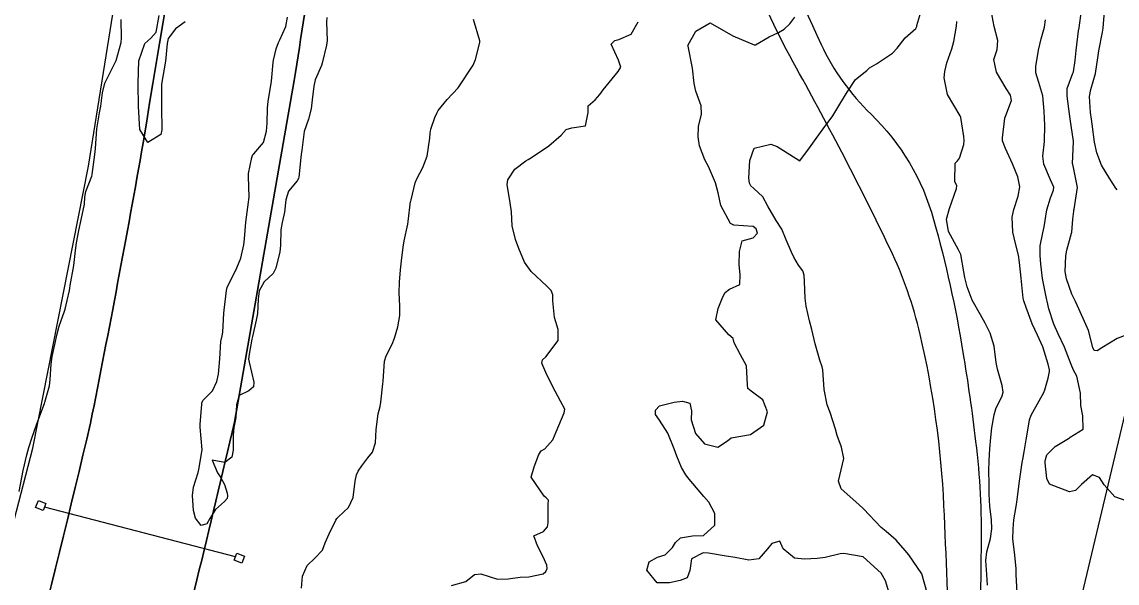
# Model space of a CAD drawing. Header units: metres. Extents: x 318500 to 325275, y 7408834 to 7428799.
# Drawn here: x 321959.7 to 322055.6, y 7417042.1 to 7417091.3 of the extents above; entities that cross this region are included whole.
import ezdxf

# ---------------------------------------------------------------- set-up
doc = ezdxf.new("R2010")
doc.units = ezdxf.units.M
doc.header["$MEASUREMENT"] = 0
for name, color, linetype in [('Curvas de Nivel 1m', 11, 'Continuous'), ('Curvas de Nivel 5m', 15, 'Continuous'), ('Divisas', 45, 'Continuous'), ('Linha Férrea', 20, 'Continuous'), ('Pórticos', 45, 'Continuous'), ('Vias Primárias', 230, 'Continuous'), ('Vias Secundárias', 230, 'Continuous')]:
    doc.layers.add(name, color=color, linetype=linetype)

msp = doc.modelspace()

# ---------------------------------------------------------------- linework, layer by layer
at = {"layer": 'Curvas de Nivel 1m', "flags": 128}
for points, elevation in [([(322038.981, 7417041.269), (322038.503, 7417042.943), (322037.364, 7417044.59), (322037.061, 7417044.965), (322036.278, 7417045.876), (322035.386, 7417046.633), (322034.948, 7417046.994), (322033.414, 7417048.623), (322032.986, 7417049.017), (322031.44, 7417050.382), (322031.225, 7417051.043), (322031.46, 7417052.043), (322031.672, 7417053.037), (322031.485, 7417054.037), (322031.107, 7417055.046), (322030.961, 7417055.596), (322030.474, 7417057.056), (322030.211, 7417057.734), (322029.968, 7417059.064), (322029.829, 7417060.813), (322029.778, 7417061.067), (322029.589, 7417061.655), (322029.157, 7417063.077), (322028.868, 7417064.327), (322028.68, 7417065.084), (322028.367, 7417066.371), (322028.293, 7417067.091), (322028.234, 7417068.539), (322028.199, 7417069.092), (322028.08, 7417069.48), (322027.699, 7417069.98), (322027.287, 7417070.685), (322027.088, 7417071.106), (322026.636, 7417072.201), (322026.26, 7417073.115), (322025.751, 7417073.875), (322025.023, 7417075.131), (322024.595, 7417075.955), (322023.785, 7417076.699), (322023.544, 7417076.911), (322023.43, 7417077.155), (322023.358, 7417077.596), (322023.454, 7417079.155), (322023.831, 7417080.232), (322025.278, 7417080.571), (322025.833, 7417080.375), (322027.82, 7417079.1), (322028.685, 7417080.239), (322029.265, 7417081.079), (322029.858, 7417081.901), (322030.705, 7417083.057), (322031.161, 7417083.77), (322031.9, 7417085.04), (322032.703, 7417086.247), (322033.706, 7417087.022), (322033.823, 7417087.129), (322033.932, 7417087.246), (322034.534, 7417087.609), (322035.946, 7417088.557), (322036.344, 7417088.984), (322037.049, 7417089.889), (322037.976, 7417090.693), (322038.062, 7417090.876), (322038.087, 7417090.959), (322038.517, 7417092.44)], 727), ([(322046.867, 7417041.284), (322046.786, 7417042.836), (322046.783, 7417043.401), (322046.645, 7417044.837), (322046.502, 7417045.96), (322046.511, 7417046.843), (322046.589, 7417047.655), (322046.776, 7417048.84), (322046.862, 7417049.405), (322047.039, 7417050.836), (322047.318, 7417052.682), (322047.337, 7417052.832), (322047.352, 7417052.951), (322047.482, 7417053.629), (322047.657, 7417054.668), (322047.678, 7417054.827), (322047.938, 7417056.41), (322048.088, 7417056.822), (322048.804, 7417058.072), (322049.196, 7417058.805), (322049.297, 7417059.061), (322049.569, 7417060.076), (322049.711, 7417060.666), (322049.709, 7417060.799), (322049.587, 7417061.297), (322049.114, 7417062.807), (322048.647, 7417063.841), (322048.183, 7417064.822), (322047.652, 7417066.272), (322047.465, 7417066.833), (322047.405, 7417067.092), (322047.213, 7417068.837), (322047.072, 7417070.208), (322046.97, 7417070.841), (322046.707, 7417071.863), (322046.493, 7417072.849), (322046.443, 7417074.166), (322046.572, 7417074.848), (322046.962, 7417076.023), (322047.102, 7417076.84), (322046.926, 7417077.72), (322046.464, 7417078.85), (322045.84, 7417080.202), (322045.59, 7417080.863), (322045.586, 7417081.129), (322045.794, 7417082.861), (322045.807, 7417082.925), (322045.874, 7417083.097), (322046.358, 7417084.388), (322046.281, 7417084.854), (322045.909, 7417085.436), (322045.046, 7417086.869), (322044.836, 7417087.976), (322045.125, 7417088.868), (322045.173, 7417089.657), (322044.854, 7417090.871), (322044.59, 7417092.285)], 729), ([(322056.467, 7417063.866), (322055.618, 7417063.543), (322054.273, 7417062.74), (322053.876, 7417062.476), (322053.606, 7417062.486), (322053.493, 7417062.752), (322053.113, 7417064.246), (322052.889, 7417064.761), (322052.278, 7417066.144), (322051.985, 7417066.775), (322051.67, 7417067.434), (322051.185, 7417068.785), (322051.076, 7417069.406), (322051.117, 7417070.786), (322051.217, 7417071.286), (322051.634, 7417072.781), (322051.648, 7417072.874), (322051.758, 7417074.006), (322051.842, 7417074.705), (322051.84, 7417074.779), (322051.858, 7417074.866), (322052.151, 7417076.775), (322051.816, 7417078.537), (322051.732, 7417078.781), (322051.721, 7417078.882), (322051.8, 7417080.781), (322051.795, 7417080.836), (322051.498, 7417082.784), (322051.446, 7417083.215), (322051.253, 7417084.786), (322051.261, 7417085.435), (322051.745, 7417086.782), (322051.792, 7417086.921), (322051.941, 7417087.895), (322052.048, 7417088.779), (322052.249, 7417090.503), (322052.285, 7417090.775), (322052.491, 7417092.284)], 731), ([(322055.624, 7417076.558), (322055.51, 7417076.724), (322054.992, 7417077.542), (322054.264, 7417078.743), (322053.836, 7417079.798), (322053.654, 7417080.753), (322053.442, 7417082.333), (322053.381, 7417082.757), (322053.3, 7417083.337), (322053.217, 7417084.76), (322053.322, 7417085.346), (322053.729, 7417086.753), (322053.944, 7417088.131), (322054.029, 7417088.749), (322054.34, 7417090.379), (322054.388, 7417090.744), (322054.533, 7417092.211)], 732), ([(321959.421, 7417050.139), (321959.786, 7417051.995), (321960.089, 7417053.363), (321960.266, 7417053.988), (321960.561, 7417054.907), (321960.942, 7417055.978), (321961.515, 7417057.478), (321961.646, 7417057.841), (321961.688, 7417057.968), (321962.095, 7417059.411), (321962.158, 7417059.964), (321962.241, 7417061.292), (321962.33, 7417061.962), (321962.541, 7417063.01), (321962.744, 7417063.959), (321962.935, 7417064.632), (321963.402, 7417065.952), (321963.455, 7417066.129), (321963.644, 7417066.868), (321963.844, 7417067.76), (321963.869, 7417067.947), (321963.901, 7417068.185), (321964.21, 7417069.942), (321964.376, 7417071.264), (321964.457, 7417071.939), (321964.642, 7417073.02), (321964.857, 7417073.933), (321965.142, 7417075.318), (321965.195, 7417075.928), (321965.267, 7417076.428), (321965.788, 7417077.771), (321965.825, 7417077.884), (321965.833, 7417077.919), (321966.069, 7417079.664), (321966.09, 7417079.916), (321966.109, 7417080.202), (321966.241, 7417081.914), (321966.455, 7417083.317), (321966.581, 7417083.909), (321966.738, 7417085.056), (321966.943, 7417085.904), (321967.92, 7417087.89), (321968.364, 7417089.465), (321968.4, 7417089.886), (321968.355, 7417091.505)], 723), ([(321973.972, 7417091.286), (321973.113, 7417090.672), (321972.497, 7417089.832), (321972.395, 7417089.382), (321972.242, 7417087.835), (321971.9, 7417085.84), (321971.897, 7417083.84), (321971.899, 7417083.811), (321971.936, 7417081.839), (321971.836, 7417081.422), (321970.696, 7417080.725), (321970.011, 7417081.867), (321969.87, 7417083.87), (321969.849, 7417085.871), (321969.852, 7417085.919), (321969.92, 7417087.87), (321970.428, 7417089.377), (321970.977, 7417089.855), (321971.423, 7417090.383), (321971.704, 7417091.844)], 724), ([(321986.385, 7417091.654), (321986.363, 7417091.265), (321986.404, 7417089.653), (321986.351, 7417089.247), (321985.983, 7417087.659), (321985.918, 7417087.456), (321985.37, 7417086.201), (321985.242, 7417085.667), (321985.089, 7417084.455), (321985.001, 7417083.663), (321984.769, 7417082.753), (321984.412, 7417081.671), (321984.181, 7417080.032), (321984.133, 7417079.675), (321984.096, 7417079.396), (321983.937, 7417077.678), (321983.909, 7417077.558), (321983.785, 7417077.351), (321983.012, 7417076.45), (321982.806, 7417075.694), (321982.68, 7417074.627), (321982.46, 7417073.699), (321982.364, 7417073.068), (321982.321, 7417071.701), (321982.259, 7417071.144), (321981.916, 7417069.706), (321981.675, 7417069.245), (321980.879, 7417068.507), (321980.445, 7417067.722), (321980.368, 7417067.004), (321980.32, 7417065.723), (321980.197, 7417065.149), (321979.865, 7417063.727), (321979.827, 7417063.498), (321979.584, 7417062.179), (321979.521, 7417061.731), (321979.576, 7417061.467), (321979.999, 7417059.726), (321979.961, 7417059.308), (321979.538, 7417058.959), (321978.714, 7417058.561), (321978.459, 7417057.746), (321978.401, 7417056.639), (321978.244, 7417055.749), (321978.163, 7417055.077), (321978.167, 7417053.75), (321978.066, 7417053.146), (321977.454, 7417052.67), (321976.342, 7417052.891), (321976.812, 7417051.769), (321977.071, 7417051.4), (321977.43, 7417050.741), (321977.649, 7417049.984), (321977.679, 7417049.756), (321977.644, 7417049.529), (321977.412, 7417049.26), (321976.619, 7417048.554), (321976.139, 7417047.779), (321975.858, 7417047.308), (321975.381, 7417047.171), (321974.882, 7417047.795), (321974.707, 7417048.49), (321974.603, 7417049.798), (321974.716, 7417050.508), (321975.107, 7417051.793), (321975.169, 7417052.068), (321975.47, 7417053.79), (321975.281, 7417055.792), (321975.286, 7417056.008), (321975.425, 7417057.791), (321975.436, 7417057.877), (321975.525, 7417058.113), (321976.368, 7417058.947), (321976.749, 7417059.772), (321976.907, 7417060.423), (321977.019, 7417061.768), (321977.104, 7417063.276), (321977.215, 7417063.766), (321977.276, 7417064.094), (321977.357, 7417065.764), (321977.378, 7417066.02), (321977.607, 7417067.761), (321977.663, 7417068.02), (321978.511, 7417069.748), (321978.86, 7417070.575), (321979.118, 7417071.739), (321979.179, 7417072.277), (321979.296, 7417073.737), (321979.509, 7417075.485), (321979.555, 7417075.733), (321979.572, 7417075.924), (321979.508, 7417077.734), (321979.523, 7417078.005), (321979.815, 7417079.412), (321979.896, 7417079.652), (321979.981, 7417079.728), (321980.829, 7417080.721), (321981.104, 7417081.717), (321981.145, 7417082.423), (321981.182, 7417083.717), (321981.257, 7417084.339), (321981.487, 7417085.714), (321981.538, 7417086.079), (321981.689, 7417087.712), (321981.716, 7417087.92), (321981.938, 7417088.912), (321982.162, 7417089.491), (321982.273, 7417089.705), (321982.798, 7417090.867), (321982.94, 7417091.696)], 724), ([(321984.153, 7417041.667), (321984.265, 7417042.727), (321984.66, 7417043.66), (321985.346, 7417044.289), (321985.992, 7417045.005), (321986.247, 7417045.641), (321986.584, 7417046.426), (321987.173, 7417047.632), (321987.247, 7417047.777), (321987.395, 7417047.933), (321988.278, 7417048.746), (321988.679, 7417049.611), (321988.881, 7417051.054), (321988.985, 7417051.607), (321989.137, 7417051.913), (321989.452, 7417052.388), (321989.971, 7417053.084), (321990.378, 7417053.586), (321990.66, 7417054.405), (321990.713, 7417055.582), (321990.894, 7417056.96), (321991.052, 7417057.577), (321991.128, 7417057.973), (321991.292, 7417059.574), (321991.309, 7417059.818), (321991.45, 7417061.572), (321991.585, 7417062.025), (321992.102, 7417063.058), (321992.303, 7417063.563), (321992.619, 7417064.556), (321992.78, 7417065.558), (321992.793, 7417066.408), (321992.729, 7417067.559), (321992.739, 7417068.49), (321992.851, 7417069.558), (321992.912, 7417070.337), (321993.059, 7417071.557), (321993.165, 7417072.109), (321993.472, 7417073.553), (321993.512, 7417073.782), (321993.727, 7417075.55), (321993.732, 7417075.579), (321993.762, 7417075.691), (321994.133, 7417077.196), (321994.276, 7417077.543), (321994.802, 7417078.539), (321995.161, 7417079.53), (321995.418, 7417081.109), (321995.44, 7417081.526), (321995.485, 7417081.885), (321995.861, 7417082.915), (321996.041, 7417083.345), (321996.141, 7417083.517), (321996.922, 7417084.472), (321997.9, 7417085.5), (321999.199, 7417087.481), (321999.421, 7417087.985), (321999.802, 7417089.472), (321999.8, 7417089.625), (321999.235, 7417091.481)], 724), ([(322035.75, 7417040.983), (322035.33, 7417042.327), (322034.95, 7417042.994), (322033.361, 7417044.407), (322031.68, 7417044.721), (322031.364, 7417044.671), (322030.059, 7417044.361), (322029.358, 7417044.264), (322028.221, 7417044.217), (322027.358, 7417044.296), (322026.373, 7417045.105), (322026.064, 7417045.797), (322025.375, 7417045.601), (322024.981, 7417045.126), (322024.246, 7417044.247), (322023.355, 7417044.128), (322022.159, 7417044.361), (322021.36, 7417044.483), (322019.815, 7417044.741), (322019.364, 7417044.776), (322018.338, 7417044.233), (322018.195, 7417043.217), (322017.966, 7417042.585), (322017.327, 7417042.354), (322016.419, 7417042.144), (322015.323, 7417042.127), (322014.425, 7417043.264), (322014.625, 7417043.986), (322015.357, 7417044.378), (322016.015, 7417044.589), (322016.673, 7417045.237), (322016.944, 7417045.665), (322017.379, 7417046.09), (322018.414, 7417046.248), (322019.381, 7417046.295), (322020.372, 7417047.185), (322020.383, 7417048.207), (322019.853, 7417049.194), (322019.428, 7417049.708), (322018.133, 7417051.22), (322017.843, 7417051.613), (322017.46, 7417052.234), (322017.041, 7417053.234), (322016.828, 7417053.889), (322016.258, 7417055.242), (322015.517, 7417056.405), (322015.168, 7417056.899), (322015.173, 7417057.255), (322015.534, 7417057.654), (322016.805, 7417057.97), (322017.538, 7417058.046), (322018.195, 7417057.879), (322018.322, 7417057.218), (322018.308, 7417056.429), (322018.693, 7417055.212), (322019.487, 7417054.325), (322020.645, 7417054.02), (322021.491, 7417054.575), (322021.822, 7417054.84), (322023.5, 7417055.15), (322024.686, 7417055.959), (322024.981, 7417057.128), (322024.575, 7417058.169), (322023.548, 7417058.938), (322023.279, 7417059.153), (322023.23, 7417059.478), (322023.152, 7417061.154), (322022.633, 7417062.126), (322022.081, 7417063.173), (322021.997, 7417063.558), (322021.617, 7417063.875), (322020.457, 7417065.192), (322020.667, 7417066.167), (322021.093, 7417067.186), (322021.278, 7417067.572), (322021.67, 7417067.878), (322022.562, 7417068.281), (322022.608, 7417069.166), (322022.52, 7417069.99), (322022.525, 7417071.168), (322022.785, 7417072.103), (322023.728, 7417072.37), (322024.106, 7417072.773), (322023.99, 7417073.146), (322023.743, 7417073.359), (322022.043, 7417073.474), (322021.744, 7417073.621), (322020.911, 7417075.188), (322020.66, 7417076.307), (322020.445, 7417077.193), (322019.811, 7417078.605), (322019.5, 7417079.205), (322019.042, 7417080.421), (322018.906, 7417081.214), (322018.947, 7417082.12), (322019.222, 7417083.21), (322019.167, 7417083.924), (322018.72, 7417085.218), (322018.582, 7417085.895), (322018.419, 7417087.223), (322018.032, 7417089.146), (322018.021, 7417089.229), (322018.721, 7417090.466), (322019.98, 7417091.2), (322021.963, 7417090.066), (322023.83, 7417089.273), (322023.952, 7417089.279), (322025.134, 7417089.961), (322025.969, 7417090.367), (322026.444, 7417090.644), (322026.962, 7417091.11), (322027.385, 7417091.707)], 726), ([(322044.266, 7417041.925), (322044.201, 7417042.867), (322044.129, 7417044.097), (322044.223, 7417044.867), (322044.524, 7417046.011), (322044.645, 7417046.867), (322044.609, 7417047.661), (322044.471, 7417048.869), (322044.407, 7417049.898), (322044.405, 7417050.87), (322044.394, 7417051.937), (322044.406, 7417052.871), (322044.472, 7417053.883), (322044.563, 7417054.869), (322044.652, 7417055.729), (322044.847, 7417056.867), (322045.002, 7417057.399), (322045.547, 7417058.511), (322045.638, 7417058.859), (322045.558, 7417059.421), (322045.14, 7417060.864), (322045.023, 7417061.431), (322044.838, 7417062.868), (322044.49, 7417064.002), (322044.074, 7417064.876), (322043.641, 7417065.607), (322042.93, 7417066.891), (322042.5, 7417068.075), (322042.278, 7417068.901), (322042.188, 7417069.396), (322041.92, 7417070.907), (322041.716, 7417071.308), (322040.837, 7417072.924), (322040.675, 7417074.007), (322040.925, 7417074.923), (322041.56, 7417076.686), (322041.57, 7417076.913), (322041.418, 7417077.294), (322041.426, 7417078.916), (322041.631, 7417079.105), (322041.827, 7417079.346), (322042.2, 7417080.549), (322042.218, 7417080.904), (322042.206, 7417081.257), (322041.943, 7417082.909), (322041.872, 7417083.047), (322040.752, 7417084.927), (322040.471, 7417086.382), (322040.517, 7417086.931), (322040.718, 7417087.709), (322041.151, 7417088.922), (322041.318, 7417089.561), (322041.559, 7417090.916), (322041.577, 7417091.325)], 728)]:
    msp.add_lwpolyline(points, dxfattribs=dict(at, elevation=elevation))
at = {"layer": 'Curvas de Nivel 5m', "flags": 128}
for points, elevation in [([(321997.316, 7417041.913), (321998.553, 7417042.246), (321999.331, 7417042.876), (321999.875, 7417042.918), (322001.326, 7417042.475), (322002.273, 7417042.479), (322003.328, 7417042.634), (322004.076, 7417042.655), (322005.333, 7417042.918), (322005.582, 7417043.141), (322005.688, 7417043.385), (322005.651, 7417043.693), (322005.35, 7417044.408), (322004.85, 7417045.395), (322004.523, 7417046.248), (322005.379, 7417046.649), (322005.718, 7417047.052), (322005.763, 7417047.384), (322005.775, 7417049.024), (322005.816, 7417049.384), (322005.611, 7417049.576), (322005.423, 7417049.719), (322004.3, 7417051.401), (322004.542, 7417052.311), (322004.96, 7417053.395), (322005.169, 7417053.698), (322005.477, 7417053.87), (322006.187, 7417054.682), (322006.478, 7417055.375), (322007.187, 7417057.035), (322007.222, 7417057.364), (322006.846, 7417058.055), (322006.16, 7417059.381), (322005.568, 7417060.558), (322005.23, 7417061.394), (322005.288, 7417061.688), (322005.586, 7417061.945), (322006.657, 7417063.374), (322006.648, 7417064.341), (322006.326, 7417065.38), (322006.188, 7417066.846), (322006.192, 7417067.382), (322006.028, 7417067.749), (322005.667, 7417068.126), (322004.285, 7417069.404), (322003.693, 7417070.247), (322003.211, 7417071.417), (322002.916, 7417072.229), (322002.631, 7417073.431), (322002.553, 7417074.631), (322002.456, 7417075.433), (322002.186, 7417077.034), (322002.241, 7417077.435), (322002.865, 7417078.369), (322003.815, 7417079.113), (322004.016, 7417079.218), (322004.307, 7417079.413), (322005.83, 7417080.432), (322006.911, 7417081.374), (322007.348, 7417081.867), (322007.85, 7417082.004), (322009.037, 7417082.163), (322009.271, 7417083.346), (322009.291, 7417083.934), (322009.887, 7417084.448), (322010.311, 7417084.916), (322010.588, 7417085.33), (322011.916, 7417086.942), (322012.136, 7417087.307), (322011.93, 7417087.944), (322011.303, 7417089.32), (322011.615, 7417089.656), (322011.957, 7417089.743), (322013.046, 7417090.211), (322013.655, 7417091.285)], 725), ([(322056.999, 7417049.132), (322055.434, 7417049.681), (322054.502, 7417050.734), (322054.094, 7417051.378), (322053.459, 7417051.602), (322052.511, 7417050.764), (322051.99, 7417050.223), (322051.44, 7417050.107), (322049.711, 7417050.797), (322049.455, 7417051.295), (322049.306, 7417052.64), (322049.317, 7417052.802), (322049.338, 7417052.936), (322049.478, 7417053.349), (322050.195, 7417054.088), (322051.377, 7417054.781), (322051.44, 7417054.841), (322051.502, 7417054.914), (322052.66, 7417055.615), (322052.617, 7417056.764), (322052.443, 7417057.67), (322052.412, 7417058.767), (322052.108, 7417060.236), (322051.814, 7417060.776), (322051.587, 7417061.267), (322051.013, 7417062.786), (322050.471, 7417063.942), (322050.087, 7417064.795), (322049.65, 7417066.133), (322049.481, 7417066.803), (322049.426, 7417067.041), (322049.085, 7417068.809), (322048.94, 7417070.049), (322048.876, 7417070.813), (322048.875, 7417071.661), (322049.115, 7417072.809), (322049.225, 7417073.331), (322049.463, 7417074.805), (322049.781, 7417075.87), (322050.051, 7417076.534), (322050.067, 7417076.797), (322049.8, 7417077.447), (322049.214, 7417078.809), (322049.13, 7417079.511), (322049.259, 7417080.809), (322049.291, 7417082.235), (322049.255, 7417082.809), (322049.23, 7417083.46), (322049.111, 7417084.812), (322048.766, 7417085.968), (322048.516, 7417086.821), (322048.504, 7417087.39), (322048.725, 7417088.818), (322048.98, 7417089.8), (322049.274, 7417090.811), (322049.349, 7417091.45)], 730)]:
    msp.add_lwpolyline(points, dxfattribs=dict(at, elevation=elevation))
at = {"layer": 'Divisas'}
msp.add_lwpolyline([(321917.882, 7416908.632), (321926.393, 7416935.718), (321935.232, 7416964.264), (321945.531, 7416997.684), (321950.951, 7417016.77), (321960.64, 7417053.931), (321965.512, 7417078.636), (321969.888, 7417106.034), (321975.25, 7417139.411), (321977.35, 7417150.131), (321979.141, 7417155.29), (321980.924, 7417165.385), (321985.7, 7417194.636), (321986.736, 7417201.236)], dxfattribs=at)
at = {"layer": 'Linha Férrea'}
for points in [[(322233.98, 7417737.989, -0.002223), (322154.866, 7417593.007), (322102.879, 7417500.142, 0.00265), (322097.399, 7417490.348, 0.027781), (322044.112, 7417386.338, 0.035735), (322015.66, 7417306.723, 0.016271), (322001.828, 7417250.433, 0.006444), (321990.249, 7417191.796, 0.008188), (321970.289, 7417080.675, -0.005901), (321965.681, 7417056.143, -0.019111), (321940.898, 7416966.466, -0.001899), (321910.164, 7416869.782), (321854.126, 7416687.426), (321842.522, 7416650.588), (321798.977, 7416497.536), (321750.599, 7416346.471)], [(321750.599, 7416346.471), (321798.977, 7416497.536), (321842.522, 7416650.588), (321854.126, 7416687.426), (321910.164, 7416869.782, 0.001899), (321940.898, 7416966.466, 0.019111), (321965.681, 7417056.143, 0.005901), (321970.289, 7417080.675, -0.008188), (321990.249, 7417191.796, -0.006444), (322001.828, 7417250.433, -0.016271), (322015.66, 7417306.723, -0.035735), (322044.112, 7417386.338, -0.027781), (322097.399, 7417490.348, -0.00265), (322102.879, 7417500.142), (322154.866, 7417593.007, 0.002223), (322233.98, 7417737.989)], [(322196.377, 7417647.065, -0.005702), (322169.668, 7417596.023), (322116.033, 7417500.08, 0.006587), (322078.7, 7417432.593, 0.020372), (322045.81, 7417359.94, 0.047465), (322007.542, 7417220.105, 0.00216), (321987.28, 7417109.247, 0.004221), (321983.531, 7417086.135), (321978.295, 7417056.212, -0.004458), (321971.581, 7417028.638, -0.003551), (321960.755, 7416990.624, -0.002117), (321921.955, 7416868.472), (321849.478, 7416633.133), (321819.637, 7416528.203), (321801.996, 7416472.124, -0.01056), (321778.562, 7416402.785, 0.003825)], [(321778.562, 7416402.785, 0.01056), (321801.996, 7416472.124), (321819.637, 7416528.203), (321849.478, 7416633.133), (321921.955, 7416868.472, 0.002117), (321960.755, 7416990.624, 0.003551), (321971.581, 7417028.638, 0.004458), (321978.295, 7417056.212), (321983.531, 7417086.135, -0.004221), (321987.28, 7417109.247, -0.00216), (322007.542, 7417220.105, -0.047465), (322045.81, 7417359.94, -0.020372), (322078.7, 7417432.593, -0.006587), (322116.033, 7417500.08), (322169.668, 7417596.023, 0.005702), (322196.377, 7417647.065, 0.006143)]]:
    msp.add_lwpolyline(points, format="xyb", dxfattribs=at)
at = {"layer": 'Pórticos'}
for points in [[(321961.11, 7417049.35), (321961.774, 7417049.081), (321961.526, 7417048.469), (321960.862, 7417048.738)], [(321978.513, 7417044.735), (321979.178, 7417044.465), (321978.929, 7417043.853), (321978.265, 7417044.123)]]:
    msp.add_lwpolyline(points, close=True, dxfattribs=at)
msp.add_lwpolyline([(321978.389, 7417044.429), (321961.65, 7417048.775)], dxfattribs=at)
at = {"layer": 'Vias Primárias'}
msp.add_lwpolyline([(322073.862, 7417169.215, 0.040325), (322068.961, 7417161.804, -0.007862), (322065.338, 7417155.466), (322063.029, 7417150.594), (322060.765, 7417144.347, 0.041985), (322058.706, 7417136.718, 0.015232), (322057.266, 7417127.141, 0.062343), (322057.348, 7417112.601, 0.017073), (322059.365, 7417100.445), (322060.062, 7417083.305), (322058.539, 7417068.938), (322057.018, 7417060.001), (322049.016, 7417026.392), (322046.579, 7417012.478), (322045.586, 7417003.855), (322046.162, 7416989.035), (322047.979, 7416972.842), (322050.547, 7416959.211), (322055.57, 7416941.225), (322057.644, 7416932.085, -0.025492), (322059.427, 7416921.832, -0.038844)], format="xyb", dxfattribs=at)
at = {"layer": 'Vias Secundárias'}
for points in [[(322007.669, 7417137.034), (322013.013, 7417133.984, -0.163506), (322018.081, 7417128.299, -0.077945), (322020.654, 7417118.151, 0.064198), (322024.133, 7417102.661, 0.022636), (322029.689, 7417089.314, 0.090717), (322034.067, 7417083.189, -0.133316), (322039.551, 7417073.968, -0.027211), (322042.119, 7417062.321, -0.010525), (322043.231, 7417054.518, -0.033918), (322043.716, 7417045.337, 0.005817), (322043.647, 7417025.343, 0.001356), (322043.785, 7417012.628, 0.165963), (322045.91, 7417006.669, -0.37057)], [(322045.736, 7417000), (322043.16, 7417004.1), (322042.119, 7417007.012, -0.081873), (322041.564, 7417010.063, 0.002468), (322041.355, 7417019.699, -0.000146), (322040.939, 7417035.55, 0.005206), (322040.454, 7417048.89, 0.045552), (322038.372, 7417063.902, 0.054745), (322035.731, 7417071.409, 0.015224), (322027.54, 7417087.216, -0.031973), (322023.3, 7417096.116, 0.015153), (322019.683, 7417104.416, -0.068507), (322016.699, 7417113.914, -0.049655), (322016.352, 7417118.975, 0.143721), (322015.449, 7417122.441, 0.002339), (322012.873, 7417126.692, 0.127287), (322006.556, 7417132.793, 0.263248)]]:
    msp.add_lwpolyline(points, format="xyb", dxfattribs=at)

doc.saveas('drawing.dxf')
